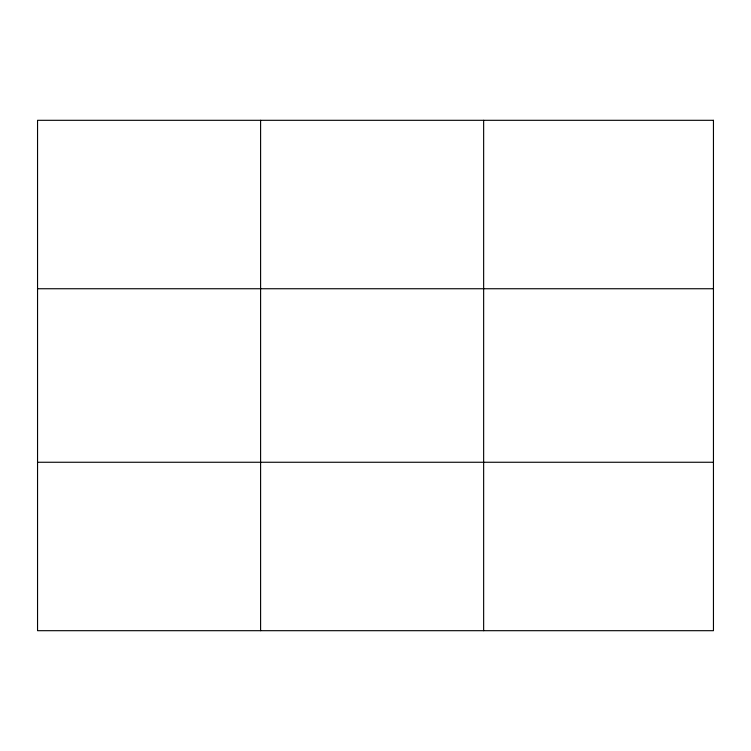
<?xml version="1.0" encoding="UTF-8"?>
<svg xmlns="http://www.w3.org/2000/svg" width="751" height="751" viewBox="0 0 751 751"><rect width="100%" height="100%" fill="white"/><g stroke="black" fill="none" stroke-linecap="round" stroke-linejoin="round"><path stroke-width="1.13" d="M260.597 120.31L260.597 630.69M483.644 120.31L483.644 630.69M37.55 288.741L713.45 288.741M37.55 462.259L713.45 462.259M713.45 120.31L713.45 630.69L37.55 630.69L37.55 120.31L713.45 120.31"/></g></svg>
